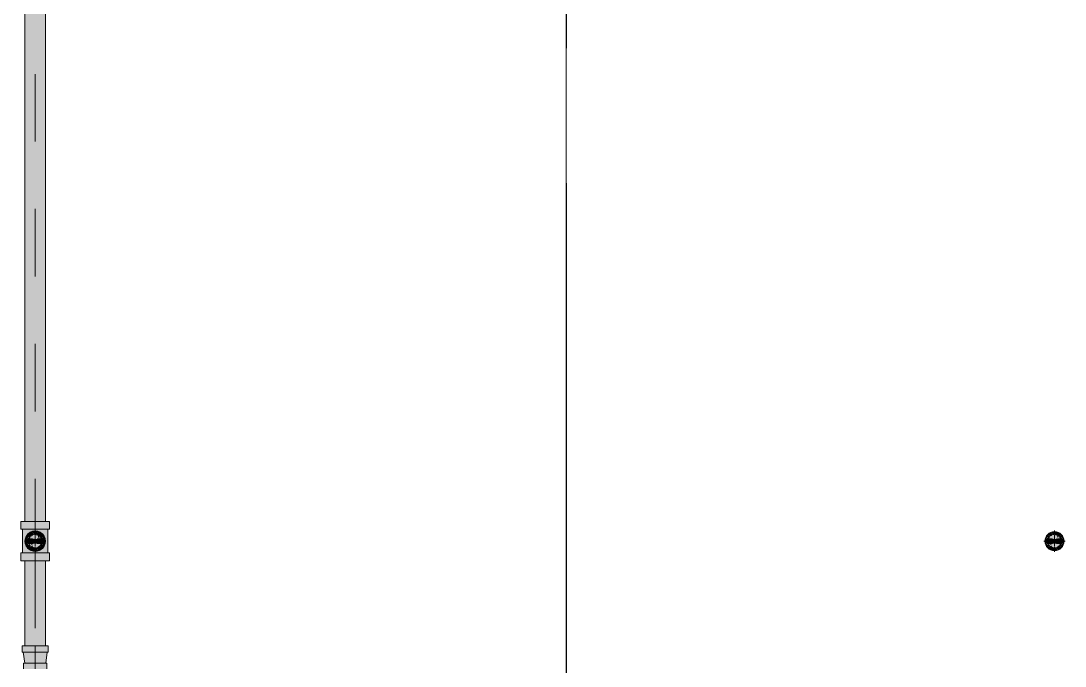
# Model space of a CAD drawing. Header units: millimetres. Extents: x -4000 to 187956, y -58990 to 162485.
# Drawn here: x 59216 to 61675, y 131156 to 132674 of the extents above; entities that cross this region are included whole.
import ezdxf

# ---------------------------------------------------------------- set-up
doc = ezdxf.new("R2010")
doc.units = ezdxf.units.MM
for name, pattern in [('Dash 1_16_', [317.5, 158.75, -158.75]), ('Grid Line', [2222.5, 1270, -317.5, 317.5, -317.5]), ('Grid Line 12_5mm', [2150, 1250, -300, 300, -300])]:
    doc.linetypes.add(name, pattern=pattern)
for name, color, linetype, lineweight in [('F-SPRN', 3, 'Continuous', 9), ('P-PIPE', 3, 'Continuous', 9), ('P-PIPE-CNTR', 3, 'Continuous', 9), ('S-GRID', 1, 'Continuous', 30)]:
    doc.layers.add(name, color=color, linetype=linetype, lineweight=lineweight)

# ---------------------------------------------------------------- blocks, each defined once
blk = doc.blocks.new('CMF2_NHAXUONG_A_rvt-1-FFS - TANG 1')
at = {"layer": 'S-GRID', "linetype": 'Grid Line 12_5mm', "lineweight": 9}
blk.add_line((60500, 161185.2), (60500, -16487.4), dxfattribs=at)
blk = doc.blocks.new('Sprinkler_Up - DN20-V676-FFS - TANG 1')
at = {"layer": 'F-SPRN', "transparency": 33554534}
for points in [[(-13.5, 0), (-3.9, 0.7), (-1.7, 2.9), (-1.2, 3.5), (-0.6, 4), (0.6, 4), (1.2, 3.5), (1.7, 2.9), (4.6, 0), (22.2, 0), (18, 13.1), (6.9, 21.2), (-6.9, 21.2), (-18, 13.1), (-22.2, 0)], [(0, -21.2), (6.9, -21.2), (18, -13.1), (22.2, 0), (3.9, -0.7), (1.7, -2.9), (1.2, -3.5), (0.6, -4), (-0.6, -4), (-1.2, -3.5), (-1.7, -2.9), (-4.6, 0), (-22.2, 0), (-18, -13.1), (-6.9, -21.2)], [(0, -16.7), (4.3, -16.1), (11.8, -11.8), (16.1, -4.3), (16.1, 4.3), (11.8, 11.8), (8.3, 14.4), (0, 16.7), (-4.3, 16.1), (-11.8, 11.8), (-16.1, 4.3), (-16.1, -4.3), (-11.8, -11.8), (-8.3, -14.4)], [(0, -15.6), (7.8, -13.5), (13.5, -7.8), (15.1, -4), (15.1, 4), (13.5, 7.8), (7.8, 13.5), (0, 15.6), (-7.8, 13.5), (-11, 11), (-15.1, 4), (-15.1, -4), (-11, -11), (-7.8, -13.5)], [(-10.9, -5.5), (-10.9, 5.4), (-14.5, 5.4), (-14.5, -5.5)], [(-7.7, -5.5), (-7.7, 5.4), (-10.9, 5.4), (-10.9, -5.5)], [(0, -5.5), (0, 5.4), (-7.7, 5.4), (-7.7, -5.5)], [(0, 0), (5.7, 0), (2.9, 4.9), (-2.9, 4.9), (-5.7, 0)], [(-2.9, -4.9), (2.9, -4.9), (5.7, 0), (-5.7, 0)], [(0, 0), (4.6, 0), (0, 4.6), (-4.6, 0)], [(0, -4.6), (4.6, 0), (-4.6, 0)], [(0, -2.6), (1.3, 0), (-1.8, 0)], [(-1.3, 0), (1.8, 0), (0, 2.6)], [(7.7, -5.5), (7.7, 5.4), (0, 5.4), (0, -5.5)], [(10.9, -5.5), (10.9, 5.4), (7.7, 5.4), (7.7, -5.5)], [(14.5, -5.5), (14.5, 5.4), (10.9, 5.4), (10.9, -5.5)]]:
    blk.add_hatch(color=1, dxfattribs=at).paths.add_polyline_path(points)
at = {"layer": 'F-SPRN', "color": 1}
for p, q in [((-11.5, 5.4), (-14.5, 5.4)), ((-14.5, 5.4), (-11.3, 5.4)), ((-14.5, 5.4), (-14.5, 3.7)), ((-14.5, 3.3), (-14.5, 0)), ((-11.5, 5.4), (-11.5, 4)), ((-10.9, 1.9), (-10.9, 3.6)), ((-10.8, 5.4), (-8, 5.4)), ((-8.1, 5.4), (-10.8, 5.4)), ((-8.1, 5.4), (-8.1, 2.8)), ((-8.1, 2.5), (-8.1, 0.7)), ((-7.7, 4.8), (-7.7, 2.7)), ((-7.7, 4.8), (-7.7, 2.7)), ((-7.7, 2.1), (-7.7, 0.5)), ((-7.7, 2.1), (-7.7, 0.5)), ((-6.7, 5.4), (-4.7, 5.4)), ((-5.8, 3.8), (-5.8, 2.2)), ((-2.1, 0), (-2.1, 0)), ((-2.1, 0), (-2.1, -0.1)), ((0, 2.1), (-0.1, 2.1)), ((2.1, 0), (2.1, 0.1)), ((2.1, 0), (2.1, 0)), ((4.7, 5.4), (6.5, 5.4)), ((7.7, 5.4), (10.8, 5.4)), ((7.7, 5.2), (7.7, 2.7)), ((7.7, 5.2), (7.7, 2.7)), ((7.7, 2.3), (7.7, 0.5)), ((7.7, 2.3), (7.7, 0.5)), ((10.8, 5.4), (8.1, 5.4)), ((8.1, 5.4), (8.1, 2.8)), ((8.1, 2.5), (8.1, 0.4)), ((10.9, 5.4), (14.5, 5.4)), ((10.9, 3.6), (10.9, 0.2)), ((14.5, 5.4), (11.5, 5.4)), ((11.5, 5.4), (11.5, 4)), ((11.5, 3), (11.5, 0.2)), ((14.5, 5.4), (14.5, -5.5)), ((-14.5, -1.3), (-14.5, -3.7)), ((-11.1, -5.5), (-14.5, -5.5)), ((-14.5, -5.5), (-11.5, -5.5)), ((-10.9, -2.6), (-10.9, -1.3)), ((-10.8, -5.5), (-8.1, -5.5)), ((-7.8, -5.5), (-10.8, -5.5)), ((-8.1, -4.2), (-8.1, -5.5)), ((-7.7, -2.7), (-7.7, -4)), ((-7.7, -2.7), (-7.7, -4)), ((-7, -5.5), (-5.8, -5.5)), ((-4.8, -5.5), (-7, -5.5)), ((-5.8, -2.3), (-5.8, -3.8)), ((-2.1, -0.3), (-2, -0.4)), ((-2, -0.4), (-2, -0.5)), ((-2, -0.5), (-2, -0.6)), ((-2, -0.6), (-2, -0.7)), ((-2, -0.7), (-1.9, -0.7)), ((-1.9, -0.7), (-1.9, -0.8)), ((-1.9, -0.8), (-1.9, -0.9)), ((-1.9, -0.9), (-1.8, -1)), ((-1.8, -1), (-1.8, -1.1)), ((-1.8, -1), (-1.8, -1)), ((-1.8, -1.1), (-1.7, -1.2)), ((-1.7, -1.2), (-1.6, -1.3)), ((-1.7, -1.2), (-1.7, -1.2)), ((-1.6, -1.3), (-1.6, -1.4)), ((-1.6, -1.4), (-1.5, -1.4)), ((-1.5, -1.4), (-1.4, -1.5)), ((-1.4, -1.5), (-1.3, -1.6)), ((-1.4, -1.5), (-1.4, -1.5)), ((-1.3, -1.6), (-1.3, -1.7)), ((-1.3, -1.7), (-1.2, -1.7)), ((-1.2, -1.7), (-1.1, -1.7)), ((-1.1, -1.7), (-1.1, -1.8)), ((-1.1, -1.8), (-1, -1.8)), ((-1, -1.8), (-0.9, -1.9)), ((-0.9, -1.9), (-0.8, -1.9)), ((-0.8, -1.9), (-0.7, -2)), ((-0.8, -1.9), (-0.8, -1.9)), ((-0.7, -2), (-0.6, -2)), ((-0.6, -2), (-0.5, -2)), ((-0.5, -2), (-0.4, -2)), ((-0.4, -2), (-0.3, -2.1)), ((-0.4, -2), (-0.4, -2)), ((-0.3, -2.1), (-0.2, -2.1)), ((-0.2, -2.1), (-0.1, -2.1)), ((-0.1, -2.1), (0, -2.1)), ((0, -2.1), (0.1, -2.1)), ((0.1, -2.1), (0.2, -2.1)), ((0.1, -2.1), (0.1, -2.1)), ((0.2, -2.1), (0.3, -2.1)), ((0.3, -2.1), (0.4, -2)), ((0.4, -2), (0.5, -2)), ((0.5, -2), (0.6, -2)), ((0.6, -2), (0.7, -2)), ((0.6, -2), (0.6, -2)), ((0.7, -2), (0.8, -1.9)), ((0.8, -1.9), (0.9, -1.9)), ((0.9, -1.9), (1, -1.8)), ((0.9, -1.9), (0.9, -1.9)), ((1, -1.8), (1.1, -1.8)), ((1.1, -1.8), (1.2, -1.7)), ((1.2, -1.7), (1.3, -1.6)), ((1.2, -1.7), (1.2, -1.7)), ((1.3, -1.6), (1.4, -1.6)), ((1.4, -1.5), (1.5, -1.5)), ((1.4, -1.6), (1.4, -1.5)), ((1.5, -1.4), (1.6, -1.3)), ((1.5, -1.5), (1.5, -1.4)), ((1.6, -1.3), (1.7, -1.2)), ((1.6, -1.3), (1.6, -1.3)), ((1.7, -1.1), (1.8, -1.1)), ((1.7, -1.2), (1.7, -1.1)), ((1.8, -1), (1.9, -0.9)), ((1.8, -1.1), (1.8, -1)), ((1.9, -0.8), (2, -0.7)), ((1.9, -0.8), (1.9, -0.8)), ((1.9, -0.9), (1.9, -0.8)), ((2, -0.4), (2.1, -0.3)), ((2, -0.5), (2, -0.4)), ((2, -0.5), (2, -0.5)), ((2, -0.6), (2, -0.5)), ((2, -0.7), (2, -0.6)), ((2.1, -0.1), (2.1, 0)), ((2.1, -0.2), (2.1, -0.1)), ((2.1, -0.3), (2.1, -0.2)), ((7, -5.5), (4.8, -5.5)), ((5.8, -2.2), (5.8, -3.8)), ((5.8, -5.5), (7, -5.5)), ((7.7, -0.5), (7.7, -2.3)), ((7.7, -0.5), (7.7, -2.3)), ((7.7, -2.7), (7.7, -5.4)), ((7.7, -2.7), (7.7, -5.4)), ((10.8, -5.5), (7.7, -5.5)), ((8.1, -0.4), (8.1, -2.5)), ((8.1, -2.8), (8.1, -5.5)), ((8.1, -5.5), (10.8, -5.5)), ((10.9, -0.2), (10.9, -3.6)), ((14.5, -5.5), (10.9, -5.5)), ((11.5, -0.2), (11.5, -3)), ((11.5, -4), (11.5, -5.5)), ((11.5, -5.5), (14.5, -5.5))]:
    blk.add_line(p, q, dxfattribs=at)
at = {"layer": 'F-SPRN', "color": 1, "flags": 128}
for points in [[(-1.9, 0.8), (-1.9, 0.8), (-2, 0.7), (-2, 0.6), (-2, 0.5), (-2, 0.5), (-2, 0.4), (-2.1, 0.3), (-2.1, 0.2)], [(-2.1, 0.2), (-2.1, 0.1), (-2.1, 0)], [(-1, 1.8), (-1.1, 1.8), (-1.2, 1.7), (-1.2, 1.7), (-1.3, 1.6), (-1.4, 1.6), (-1.4, 1.5), (-1.5, 1.5), (-1.5, 1.4), (-1.6, 1.3), (-1.6, 1.3), (-1.7, 1.2), (-1.7, 1.1), (-1.8, 1.1), (-1.8, 1), (-1.9, 0.9), (-1.9, 0.8)], [(-0.6, 2), (-0.7, 2), (-0.8, 1.9), (-0.9, 1.9), (-0.9, 1.9), (-1, 1.8)], [(-0.5, 2), (-0.6, 2), (-0.6, 2)], [(-0.1, 2.1), (-0.1, 2.1), (-0.2, 2.1), (-0.3, 2.1), (-0.4, 2), (-0.5, 2)], [(2, 0.4), (2, 0.5), (2, 0.6), (2, 0.7), (1.9, 0.7), (1.9, 0.8), (1.9, 0.9), (1.8, 1), (1.8, 1), (1.8, 1.1), (1.7, 1.2), (1.7, 1.2), (1.6, 1.3), (1.6, 1.4), (1.5, 1.4), (1.4, 1.5), (1.4, 1.5), (1.3, 1.6), (1.3, 1.7), (1.2, 1.7), (1.1, 1.7), (1.1, 1.8), (1, 1.8), (0.9, 1.9), (0.8, 1.9), (0.8, 1.9), (0.7, 2), (0.6, 2), (0.5, 2), (0.4, 2), (0.4, 2), (0.3, 2.1), (0.2, 2.1), (0.1, 2.1), (0, 2.1)], [(2.1, 0.1), (2.1, 0.2), (2.1, 0.2), (2.1, 0.3), (2, 0.4)], [(-2.1, -0.1), (-2.1, -0.2), (-2.1, -0.2), (-2.1, -0.3)]]:
    blk.add_lwpolyline(points, dxfattribs=at)
at = {"layer": 'F-SPRN', "color": 1}
for radius, start, end in [(22.2, 360, 180), (21.9, 165.6773, 179.2615), (21.9, 144.7698, 164.8151), (21.9, 126.6942, 143.2701), (16.7, 167.6802, 180), (16.7, 167.6802, 180), (16.7, 155.3879, 164.9693), (16.7, 155.3879, 164.9693), (15.6, 166.4265, 180), (15.6, 166.4265, 180), (15.6, 150.9409, 165), (15.6, 159.6139, 165), (16.7, 136.7213, 149.931), (16.7, 136.7213, 149.931), (15.6, 150.9409, 156.3845), (15.6, 138.4214, 150), (15.6, 138.4214, 150), (21.9, 108.2621, 125.7507), (16.7, 121.4181, 130.5751), (16.7, 121.4181, 130.5751), (15.6, 120.5262, 133.2078), (15.6, 120.5262, 133.2078), (16.7, 106.5995, 120), (16.7, 106.5995, 120), (15.6, 114.4363, 119.9813), (15.6, 114.4363, 119.9813), (21.9, 99.348, 107.901), (4.63, 155.7832, 180), (4.63, 155.7832, 180), (16.7, 96.4143, 105), (16.7, 96.4143, 105), (4.63, 109.0192, 138.2703), (4.63, 109.0192, 138.2703), (21.9, 90.145, 98.8503), (15.6, 95.5762, 100.6843), (15.6, 95.5762, 100.6843), (2.56, 109.0192, 168.8278), (2.56, 109.0192, 168.8278), (2.04, 109.0192, 180), (16.7, 83.0684, 90), (16.7, 83.0684, 90), (4.63, 17.9592, 90), (4.63, 17.9592, 90), (3.81, 57.0577, 90), (2.56, 14.5599, 90), (2.56, 14.5599, 90), (2.04, 10.4703, 90), (21.9, 72.5583, 89.4624), (15.6, 75.573, 80.5892), (15.6, 75.573, 80.5892), (3.81, 16.1605, 43.8358), (15.6, 67.5614, 74.5481), (15.6, 67.5614, 74.5481), (16.7, 60, 75), (16.7, 60, 75), (15.6, 60.0187, 65.5637), (15.6, 60.0187, 65.5637), (21.9, 54.2493, 71.7379), (15.6, 46.7922, 60), (15.6, 46.7922, 60), (16.7, 49.4249, 58.5819), (16.7, 49.4249, 58.5819), (15.6, 30, 41.5786), (15.6, 30, 41.5786), (16.7, 30, 43.2787), (16.7, 30, 43.2787), (21.9, 36.7299, 53.3058), (15.6, 23.6155, 29.5646), (15.6, 15, 29.5646), (15.6, 15, 20.3861), (16.7, 15, 24.6121), (16.7, 15, 24.6121), (15.6, 360, 13.6618), (15.6, 0, 13.6618), (16.7, 360, 12.3198), (16.7, 0, 12.3198), (21.9, 15.1849, 35.2302), (21.9, 0.7385, 14.3227), (22.2, 180, 360), (21.9, 180.7385, 194.3227), (21.9, 195.1849, 215.2302), (21.9, 216.7299, 233.3058), (16.7, 180, 192.3198), (16.7, 180, 192.3198), (16.7, 195.0307, 204.6121), (16.7, 195.0307, 204.6121), (15.6, 181.9082, 193.6618), (15.6, 181.9082, 193.6618), (15.6, 197.3339, 209.5646), (15.6, 197.3339, 209.5646), (16.7, 210.069, 223.2787), (16.7, 210.069, 223.2787), (15.6, 212.5472, 221.5786), (15.6, 212.5472, 221.5786), (21.9, 234.2493, 251.7379), (16.7, 229.4249, 238.5819), (16.7, 229.4249, 238.5819), (15.6, 233.795, 240), (15.6, 233.795, 240), (16.7, 240, 255), (16.7, 240, 255), (15.6, 240.0187, 254.5481), (15.6, 240.0187, 254.5481), (21.9, 252.5583, 269.4624), (4.63, 197.9592, 0), (4.63, 197.9592, 360), (15.6, 255, 267.64), (15.6, 255, 267.64), (3.81, 196.1605, 360), (2.56, 191.1677, 270), (2.56, 191.1677, 270), (2.04, 190.4703, 270), (16.7, 263.0684, 270), (16.7, 263.0684, 270), (2.04, 270, 0), (2.56, 270, 0), (2.56, 270, 360), (21.9, 270.145, 278.8503), (15.6, 275.5762, 280.6843), (15.6, 275.5762, 280.6843), (16.7, 276.4143, 285), (16.7, 276.4143, 285), (21.9, 279.348, 287.901), (16.7, 286.5995, 300), (16.7, 286.5995, 300), (15.6, 294.4363, 299.9813), (15.6, 294.4363, 299.9813), (21.9, 288.2621, 305.7507), (15.6, 300, 313.2078), (15.6, 300, 313.2078), (16.7, 301.4181, 310.5751), (16.7, 301.4181, 310.5751), (15.6, 318.4214, 330), (15.6, 318.4214, 330), (16.7, 316.7213, 330), (16.7, 316.7213, 330), (21.9, 306.6942, 323.2701), (15.6, 330.4354, 345), (15.6, 330.4354, 336.3845), (15.6, 339.6139, 345), (15.6, 346.3382, 360), (15.6, 346.3382, 360), (16.7, 335.3879, 345), (16.7, 335.3879, 345), (16.7, 347.6802, 360), (16.7, 347.6802, 360), (21.9, 324.7698, 344.8151), (21.9, 345.6773, 359.2615)]:
    blk.add_arc((0, 0), radius, start, end, dxfattribs=at)
blk = doc.blocks.new('Steel_Transition_Threaded_HoaPhat - Standard-V953-FFS - TANG 1')
at = {"layer": 'P-PIPE', "lineweight": 13, "transparency": 33554534}
h = blk.add_hatch(color=1, dxfattribs=at)
h.paths.add_polyline_path([(49550, 126427.6), (49555.8, 126428.4), (49561.3, 126430.6), (49565.9, 126434.2), (49569.5, 126438.8), (49571.7, 126444.3), (49572.5, 126450.1), (49571.7, 126455.9), (49569.5, 126461.3), (49565.9, 126466), (49561.3, 126469.6), (49555.8, 126471.8), (49550, 126472.6), (49544.2, 126471.8), (49538.8, 126469.6), (49534.1, 126466), (49530.5, 126461.3), (49528.3, 126455.9), (49527.5, 126450.1), (49528.3, 126444.3), (49530.5, 126438.8), (49534.1, 126434.2), (49538.8, 126430.6), (49544.2, 126428.4)])
h.paths.add_polyline_path([(49550, 126430), (49544.8, 126430.7), (49540, 126432.7), (49535.8, 126435.9), (49532.6, 126440), (49530.6, 126444.9), (49529.9, 126450.1), (49530.6, 126455.3), (49532.6, 126460.1), (49535.8, 126464.3), (49540, 126467.5), (49544.8, 126469.5), (49550, 126470.2), (49555.2, 126469.5), (49560.1, 126467.5), (49564.2, 126464.3), (49567.4, 126460.1), (49569.4, 126455.3), (49570.1, 126450.1), (49569.4, 126444.9), (49567.4, 126440), (49564.2, 126435.9), (49560.1, 126432.7), (49555.2, 126430.7)])
for points in [[(49529.9, 126450.1), (49533.6, 126450.1), (49535.8, 126458.3), (49541.8, 126464.3), (49550, 126466.5), (49558.2, 126464.3), (49564.2, 126458.3), (49566.4, 126450.1), (49570.1, 126450.1), (49569.4, 126455.3), (49567.4, 126460.1), (49564.2, 126464.3), (49560.1, 126467.5), (49555.2, 126469.5), (49550, 126470.2), (49544.8, 126469.5), (49540, 126467.5), (49535.8, 126464.3), (49532.6, 126460.1), (49530.6, 126455.3)], [(49550, 126431.6), (49554.8, 126432.2), (49559.3, 126434.1), (49563.1, 126437), (49566, 126440.8), (49567.9, 126445.3), (49568.5, 126450.1), (49567.9, 126454.9), (49566, 126459.3), (49563.1, 126463.2), (49559.3, 126466.1), (49554.8, 126468), (49550, 126468.6), (49545.2, 126468), (49540.8, 126466.1), (49536.9, 126463.2), (49534, 126459.3), (49532.1, 126454.9), (49531.5, 126450.1), (49532.1, 126445.3), (49534, 126440.8), (49536.9, 126437), (49540.8, 126434.1), (49545.2, 126432.2)], [(49550, 126430), (49555.2, 126430.7), (49560.1, 126432.7), (49564.2, 126435.9), (49567.4, 126440), (49569.4, 126444.9), (49570.1, 126450.1), (49566.4, 126450.1), (49564.2, 126441.9), (49558.2, 126435.9), (49550, 126433.7), (49541.8, 126435.9), (49535.8, 126441.9), (49533.6, 126450.1), (49529.9, 126450.1), (49530.6, 126444.9), (49532.6, 126440), (49535.8, 126435.9), (49540, 126432.7), (49544.8, 126430.7)]]:
    blk.add_hatch(color=1, dxfattribs=at).paths.add_polyline_path(points)
at = {"layer": 'P-PIPE', "color": 20, "lineweight": 13}
for radius, start, end in [(22.5, 0, 180), (22.5, 0, 180), (20.1, 150, 162.7449), (18.5, 157.6232, 165), (18.5, 157.6232, 165), (20.1, 128.8856, 148.1553), (18.5, 136.4297, 150), (18.5, 136.4297, 150), (16.4, 158.0319, 163.506), (16.4, 141.9681, 150), (18.5, 123.4976, 133.2041), (18.5, 123.4976, 133.2041), (20.1, 109.6859, 125.0043), (16.4, 121.0738, 126.4537), (18.5, 106.819, 120), (18.5, 106.819, 120), (16.4, 113.4045, 120), (16.4, 107.4657, 111.9681), (20.1, 100.9975, 105), (18.5, 91.4353, 103.2046), (18.5, 91.4353, 103.2046), (16.4, 96.2132, 104.6042), (20.1, 90.5246, 98.5089), (18.5, 78.0986, 90), (18.5, 78.0986, 90), (20.1, 75.0607, 87.9279), (16.4, 66.9681, 75), (18.5, 60, 75), (18.5, 60, 75), (20.1, 54.9957, 75), (18.5, 46.7959, 56.5024), (18.5, 46.7959, 56.5024), (20.1, 31.8447, 51.1144), (16.4, 30, 38.0319), (18.5, 30, 43.5703), (18.5, 30, 43.5703), (18.5, 15, 22.3768), (18.5, 15, 22.3768), (20.1, 17.2551, 30), (22.5, 180, 0), (22.5, 180, 0), (20.1, 166.0499, 180), (20.1, 180, 193.9501), (20.1, 197.2551, 210), (18.5, 166.5939, 180), (18.5, 166.5939, 180), (18.5, 180, 193.4061), (18.5, 180, 193.4061), (18.5, 195, 202.3768), (18.5, 195, 202.3768), (20.1, 211.8447, 231.1144), (16.4, 180.8106, 191.4533), (16.4, 168.5467, 175.1607), (18.5, 210, 223.5703), (18.5, 210, 223.5703), (16.4, 210.6635, 218.0319), (18.5, 226.7959, 236.5024), (18.5, 226.7959, 236.5024), (20.1, 234.9957, 255), (16.4, 230.4733, 236.6389), (18.5, 240, 255), (18.5, 240, 255), (16.4, 240, 246.5955), (16.4, 246.9681, 255), (18.5, 258.0986, 270), (18.5, 258.0986, 270), (16.4, 264.1652, 268.506), (18.5, 271.4353, 283.2046), (18.5, 271.4353, 283.2046), (16.4, 276.4537, 283.9063), (16.4, 287.4657, 291.9681), (18.5, 286.819, 300), (18.5, 286.819, 300), (16.4, 293.4045, 300), (20.1, 289.6859, 305.0043), (18.5, 303.4976, 313.2041), (18.5, 303.4976, 313.2041), (20.1, 308.8856, 328.1553), (18.5, 316.4297, 330), (18.5, 316.4297, 330), (16.4, 338.0319, 342.8691), (16.4, 0, 8.0319), (16.4, 351.9681, 0), (18.5, 337.6232, 345), (18.5, 337.6232, 345), (20.1, 330, 342.7449), (18.5, 0, 13.4061), (18.5, 0, 13.4061), (18.5, 346.5939, 0), (18.5, 346.5939, 0), (20.1, 0, 13.9501), (20.1, 346.0499, 0), (20.1, 255.0607, 267.9279), (20.1, 270.5246, 278.5089), (20.1, 280.9975, 285)]:
    blk.add_arc((49550, 126450.1), radius, start, end, dxfattribs=at)
blk = doc.blocks.new('Sprinkler_Up - DN20-V1060-FFS - TANG 1')
at = {"layer": 'F-SPRN', "transparency": 33554534}
for points in [[(-13.5, 0), (-3.9, 0.7), (-1.7, 2.9), (-1.2, 3.5), (-0.6, 4), (0.6, 4), (1.2, 3.5), (1.7, 2.9), (4.6, 0), (22.2, 0), (18, 13.1), (6.9, 21.2), (-6.9, 21.2), (-18.2, 12.5), (-22.2, 0)], [(0, -21.2), (6.9, -21.2), (18, -13.1), (22.2, 0), (3.9, -0.7), (1.7, -2.9), (1.2, -3.5), (0.6, -4), (-0.6, -4), (-1.2, -3.5), (-1.7, -2.9), (-4.6, 0), (-22.2, 0), (-18, -13.1), (-6.9, -21.2)], [(0, -16.7), (4.3, -16.1), (11.8, -11.8), (16.1, -4.3), (16.1, 4.3), (10.8, 12.5), (8.3, 14.4), (0, 16.7), (-4.3, 16.1), (-11.8, 11.8), (-16.1, 4.3), (-16.1, -4.3), (-11.8, -11.8), (-8.3, -14.4)], [(0, -15.6), (7.8, -13.5), (13.5, -7.8), (15.1, -4), (15.1, 4), (13.5, 7.8), (7.8, 13.5), (0, 15.6), (-9.1, 12.5), (-11, 11), (-15.1, 4), (-15.1, -4), (-11, -11), (-7.8, -13.5)], [(-10.9, -5.5), (-10.9, 5.4), (-14.5, 5.4), (-14.5, -5.5)], [(-7.7, -5.5), (-7.7, 5.4), (-10.9, 5.4), (-10.9, -5.5)], [(0, -5.5), (0, 5.4), (-7.7, 5.4), (-7.7, -5.5)], [(0, 0), (5.7, 0), (2.9, 4.9), (-2.9, 4.9), (-5.7, 0)], [(2.9, -4.9), (5.7, 0), (-5.7, 0), (-2.9, -4.9)], [(-4.6, 0), (4.6, 0), (0, 4.6)], [(0, -4.6), (4.6, 0), (-4.6, 0)], [(0, -2.6), (1.3, 0), (-1.8, 0)], [(-1.3, 0), (1.8, 0), (0, 2.6)], [(7.7, -5.5), (7.7, 5.4), (0, 5.4), (0, -5.5)], [(10.9, -5.5), (10.9, 5.4), (7.7, 5.4), (7.7, -5.5)], [(14.5, -5.5), (14.5, 5.4), (10.9, 5.4), (10.9, -5.5)]]:
    blk.add_hatch(color=1, dxfattribs=at).paths.add_polyline_path(points)
at = {"layer": 'F-SPRN', "color": 1}
for p, q in [((-11.5, 5.4), (-14.5, 5.4)), ((-14.5, 5.4), (-11.3, 5.4)), ((-14.5, 5.4), (-14.5, 3.7)), ((-14.5, 3.3), (-14.5, 0)), ((-11.5, 5.4), (-11.5, 4)), ((-10.9, 1.9), (-10.9, 3.6)), ((-10.8, 5.4), (-8, 5.4)), ((-8.1, 5.4), (-10.8, 5.4)), ((-8.1, 5.4), (-8.1, 2.8)), ((-8.1, 2.5), (-8.1, 0.7)), ((-7.7, 4.8), (-7.7, 2.7)), ((-7.7, 4.8), (-7.7, 2.7)), ((-7.7, 2.1), (-7.7, 0.5)), ((-7.7, 2.1), (-7.7, 0.5)), ((-6.7, 5.4), (-4.7, 5.4)), ((-5.8, 3.8), (-5.8, 2.2)), ((-2.1, 0), (-2.1, 0)), ((-2.1, 0), (-2.1, -0.1)), ((-1.8, 1.1), (-1.8, 1)), ((-0.6, 2), (-0.6, 2)), ((-0.5, 2), (-0.6, 2)), ((0, 2.1), (-0.1, 2.1)), ((2.1, 0), (2.1, 0.1)), ((2.1, 0), (2.1, 0)), ((4.7, 5.4), (6.5, 5.4)), ((7.7, 5.4), (10.8, 5.4)), ((7.7, 5.2), (7.7, 2.7)), ((7.7, 5.2), (7.7, 2.7)), ((7.7, 2.3), (7.7, 0.5)), ((7.7, 2.3), (7.7, 0.5)), ((10.8, 5.4), (8.1, 5.4)), ((8.1, 5.4), (8.1, 2.8)), ((8.1, 2.5), (8.1, 0.4)), ((10.9, 5.4), (14.5, 5.4)), ((10.9, 3.6), (10.9, 0.2)), ((14.5, 5.4), (11.5, 5.4)), ((11.5, 5.4), (11.5, 4)), ((11.5, 3), (11.5, 0.2)), ((14.5, 5.4), (14.5, -5.5)), ((-14.5, -1.3), (-14.5, -3.7)), ((-11.1, -5.5), (-14.5, -5.5)), ((-14.5, -5.5), (-11.5, -5.5)), ((-10.9, -2.6), (-10.9, -1.3)), ((-10.8, -5.5), (-8.1, -5.5)), ((-7.8, -5.5), (-10.8, -5.5)), ((-8.1, -4.2), (-8.1, -5.5)), ((-7.7, -2.7), (-7.7, -4)), ((-7.7, -2.7), (-7.7, -4)), ((-7, -5.5), (-5.8, -5.5)), ((-4.8, -5.5), (-7, -5.5)), ((-5.8, -2.3), (-5.8, -3.8)), ((0, -2.1), (0.1, -2.1)), ((7, -5.5), (4.8, -5.5)), ((5.8, -2.2), (5.8, -3.8)), ((5.8, -5.5), (7, -5.5)), ((7.7, -0.5), (7.7, -2.3)), ((7.7, -0.5), (7.7, -2.3)), ((7.7, -2.7), (7.7, -5.4)), ((7.7, -2.7), (7.7, -5.4)), ((10.8, -5.5), (7.7, -5.5)), ((8.1, -0.4), (8.1, -2.5)), ((8.1, -2.8), (8.1, -5.5)), ((8.1, -5.5), (10.8, -5.5)), ((10.9, -0.2), (10.9, -3.6)), ((14.5, -5.5), (10.9, -5.5)), ((11.5, -0.2), (11.5, -3)), ((11.5, -4), (11.5, -5.5)), ((11.5, -5.5), (14.5, -5.5))]:
    blk.add_line(p, q, dxfattribs=at)
at = {"layer": 'F-SPRN', "color": 1, "flags": 128}
for points in [[(-1.9, 0.8), (-1.9, 0.8), (-2, 0.7), (-2, 0.6), (-2, 0.5), (-2, 0.5), (-2, 0.4), (-2.1, 0.3), (-2.1, 0.2), (-2.1, 0.1), (-2.1, 0)], [(-1.8, 1), (-1.9, 0.9), (-1.9, 0.8)], [(-1.7, 1.2), (-1.7, 1.1), (-1.8, 1.1)], [(-1.6, 1.3), (-1.6, 1.3), (-1.7, 1.2)], [(-1.5, 1.5), (-1.5, 1.4), (-1.6, 1.3)], [(-0.6, 2), (-0.7, 2), (-0.8, 1.9), (-0.9, 1.9), (-0.9, 1.9), (-1, 1.8), (-1.1, 1.8), (-1.2, 1.7), (-1.2, 1.7), (-1.3, 1.6), (-1.4, 1.6), (-1.4, 1.5), (-1.5, 1.5)], [(-0.1, 2.1), (-0.1, 2.1), (-0.2, 2.1), (-0.3, 2.1), (-0.4, 2), (-0.5, 2)], [(2.1, 0.1), (2.1, 0.2), (2.1, 0.2), (2.1, 0.3), (2, 0.4), (2, 0.5), (2, 0.6), (2, 0.7), (1.9, 0.7), (1.9, 0.8), (1.9, 0.9), (1.8, 1), (1.8, 1), (1.8, 1.1), (1.7, 1.2), (1.7, 1.2), (1.6, 1.3), (1.6, 1.4), (1.5, 1.4), (1.4, 1.5), (1.4, 1.5), (1.3, 1.6), (1.3, 1.7), (1.2, 1.7), (1.1, 1.7), (1.1, 1.8), (1, 1.8), (0.9, 1.9), (0.8, 1.9), (0.8, 1.9), (0.7, 2), (0.6, 2), (0.5, 2), (0.4, 2), (0.4, 2), (0.3, 2.1), (0.2, 2.1), (0.1, 2.1), (0, 2.1)], [(-2.1, -0.1), (-2.1, -0.2), (-2.1, -0.2), (-2.1, -0.3)], [(-2.1, -0.3), (-2, -0.4), (-2, -0.5), (-2, -0.6), (-2, -0.7), (-1.9, -0.7), (-1.9, -0.8), (-1.9, -0.9), (-1.8, -1), (-1.8, -1), (-1.8, -1.1), (-1.7, -1.2), (-1.7, -1.2), (-1.6, -1.3), (-1.6, -1.4), (-1.5, -1.4), (-1.4, -1.5), (-1.4, -1.5), (-1.3, -1.6), (-1.3, -1.7), (-1.2, -1.7), (-1.1, -1.7), (-1.1, -1.8), (-1, -1.8), (-0.9, -1.9), (-0.8, -1.9), (-0.8, -1.9), (-0.7, -2), (-0.6, -2), (-0.5, -2), (-0.4, -2), (-0.4, -2), (-0.3, -2.1), (-0.2, -2.1), (-0.1, -2.1), (0, -2.1)], [(0.1, -2.1), (0.1, -2.1), (0.2, -2.1), (0.3, -2.1), (0.4, -2), (0.5, -2), (0.6, -2), (0.6, -2), (0.7, -2), (0.8, -1.9), (0.9, -1.9), (0.9, -1.9), (1, -1.8), (1.1, -1.8), (1.2, -1.7), (1.2, -1.7), (1.3, -1.6), (1.4, -1.6), (1.4, -1.5), (1.5, -1.5), (1.5, -1.4), (1.6, -1.3), (1.6, -1.3), (1.7, -1.2), (1.7, -1.1), (1.8, -1.1), (1.8, -1), (1.9, -0.9), (1.9, -0.8), (1.9, -0.8), (2, -0.7), (2, -0.6), (2, -0.5), (2, -0.5), (2, -0.4), (2.1, -0.3), (2.1, -0.2), (2.1, -0.1), (2.1, 0)]]:
    blk.add_lwpolyline(points, dxfattribs=at)
at = {"layer": 'F-SPRN', "color": 1}
for radius, start, end in [(22.2, 360, 180), (21.9, 165.6773, 179.2615), (21.9, 144.9438, 164.8151), (21.9, 144, 144.9438), (21.9, 126.6942, 143.2701), (16.7, 167.6802, 180), (16.7, 167.6802, 180), (16.7, 155.3879, 164.9693), (16.7, 155.3879, 164.9693), (15.6, 166.4265, 180), (15.6, 166.4265, 180), (15.6, 150.9409, 165), (15.6, 159.6139, 165), (16.7, 136.7213, 149.931), (16.7, 136.7213, 149.931), (15.6, 150.9409, 156.3845), (15.6, 138.4214, 150), (15.6, 138.4214, 150), (21.9, 108.2621, 125.7507), (16.7, 130.7528, 135), (16.7, 130.7528, 135), (16.7, 121.4181, 130.5751), (16.7, 121.4181, 130.5751), (15.6, 126.205, 133.2078), (15.6, 126.205, 133.2078), (16.7, 106.5995, 120), (16.7, 106.5995, 120), (15.6, 114.4363, 119.9813), (15.6, 114.4363, 119.9813), (21.9, 99.348, 107.901), (4.63, 155.7832, 180), (4.63, 155.7832, 180), (16.7, 96.4143, 105), (16.7, 96.4143, 105), (4.63, 109.0192, 138.2703), (4.63, 109.0192, 138.2703), (21.9, 90.145, 98.8503), (15.6, 95.5762, 100.6843), (15.6, 95.5762, 100.6843), (2.56, 109.0192, 168.8278), (2.56, 109.0192, 168.8278), (2.04, 109.0192, 180), (16.7, 83.0684, 90), (16.7, 83.0684, 90), (4.63, 17.9592, 90), (4.63, 17.9592, 90), (3.81, 57.0577, 90), (2.56, 14.5599, 90), (2.56, 14.5599, 90), (2.04, 10.4703, 90), (21.9, 72.5583, 89.4624), (15.6, 75.573, 80.5892), (15.6, 75.573, 80.5892), (3.81, 16.1605, 43.8358), (15.6, 67.5614, 74.5481), (15.6, 67.5614, 74.5481), (16.7, 60, 75), (16.7, 60, 75), (15.6, 60.0187, 65.5637), (15.6, 60.0187, 65.5637), (21.9, 54.2493, 71.7379), (15.6, 54.096, 60), (15.6, 54.096, 60), (16.7, 49.4249, 58.5819), (16.7, 49.4249, 58.5819), (15.6, 46.7922, 53.795), (15.6, 46.7922, 53.795), (16.7, 45, 49.2472), (16.7, 45, 49.2472), (15.6, 30, 41.5786), (15.6, 30, 41.5786), (16.7, 30, 43.2787), (16.7, 30, 43.2787), (21.9, 36.7299, 53.3058), (15.6, 23.6155, 29.5646), (15.6, 15, 29.5646), (15.6, 15, 20.3861), (16.7, 15, 24.6121), (16.7, 15, 24.6121), (15.6, 360, 13.6618), (15.6, 0, 13.6618), (16.7, 360, 12.3198), (16.7, 0, 12.3198), (21.9, 35.0562, 36), (21.9, 15.1849, 35.0562), (21.9, 0.7385, 14.3227), (22.2, 180, 360), (21.9, 180.7385, 194.3227), (21.9, 195.1849, 215.2302), (21.9, 216.7299, 233.3058), (16.7, 180, 192.3198), (16.7, 180, 192.3198), (16.7, 195.0307, 204.6121), (16.7, 195.0307, 204.6121), (15.6, 181.9082, 193.6618), (15.6, 181.9082, 193.6618), (15.6, 197.3339, 209.5646), (15.6, 197.3339, 209.5646), (16.7, 210.069, 223.2787), (16.7, 210.069, 223.2787), (15.6, 212.5472, 221.5786), (15.6, 212.5472, 221.5786), (21.9, 234.2493, 251.7379), (16.7, 229.4249, 238.5819), (16.7, 229.4249, 238.5819), (15.6, 233.795, 240), (15.6, 233.795, 240), (16.7, 240, 255), (16.7, 240, 255), (15.6, 240.0187, 254.5481), (15.6, 240.0187, 254.5481), (21.9, 252.5583, 269.4624), (4.63, 197.9592, 0), (4.63, 197.9592, 360), (15.6, 255, 267.64), (15.6, 255, 267.64), (3.81, 196.1605, 360), (2.56, 191.1677, 0), (2.56, 191.1677, 360), (2.04, 190.4703, 0), (16.7, 263.0684, 270), (16.7, 263.0684, 270), (21.9, 270.145, 278.8503), (15.6, 275.5762, 280.6843), (15.6, 275.5762, 280.6843), (16.7, 276.4143, 285), (16.7, 276.4143, 285), (21.9, 279.348, 287.901), (16.7, 286.5995, 300), (16.7, 286.5995, 300), (15.6, 294.4363, 299.9813), (15.6, 294.4363, 299.9813), (21.9, 288.2621, 305.7507), (15.6, 300, 313.2078), (15.6, 300, 313.2078), (16.7, 301.4181, 310.5751), (16.7, 301.4181, 310.5751), (15.6, 318.4214, 330), (15.6, 318.4214, 330), (16.7, 316.7213, 330), (16.7, 316.7213, 330), (21.9, 306.6942, 323.2701), (15.6, 330.4354, 345), (15.6, 330.4354, 336.3845), (15.6, 339.6139, 345), (15.6, 346.3382, 360), (15.6, 346.3382, 360), (16.7, 335.3879, 345), (16.7, 335.3879, 345), (16.7, 347.6802, 360), (16.7, 347.6802, 360), (21.9, 324.7698, 344.8151), (21.9, 345.6773, 359.2615)]:
    blk.add_arc((0, 0), radius, start, end, dxfattribs=at)
blk = doc.blocks.new('Steel_Transition_Threaded_HoaPhat - Standard-V1066-FFS - TANG 1')
at = {"layer": 'P-PIPE', "lineweight": 13, "transparency": 33554534}
h = blk.add_hatch(color=1, dxfattribs=at)
h.paths.add_polyline_path([(59250, 131427.6), (59255.8, 131428.4), (59261.3, 131430.6), (59265.9, 131434.2), (59269.5, 131438.8), (59271.7, 131444.3), (59272.5, 131450.1), (59271.7, 131455.9), (59268.5, 131462.6), (59265.9, 131466), (59261.3, 131469.6), (59255.8, 131471.8), (59250, 131472.6), (59244.2, 131471.8), (59238.8, 131469.6), (59231.5, 131462.6), (59230.5, 131461.3), (59228.3, 131455.9), (59227.6, 131449.2), (59228.3, 131444.3), (59230.5, 131438.8), (59234.1, 131434.2), (59238.8, 131430.6), (59244.2, 131428.4)])
h.paths.add_polyline_path([(59250, 131430), (59244.8, 131430.7), (59240, 131432.7), (59235.8, 131435.9), (59232.6, 131440), (59230.6, 131444.9), (59229.9, 131450.1), (59230.6, 131455.3), (59234.5, 131462.6), (59235.8, 131464.3), (59240, 131467.5), (59244.8, 131469.5), (59250, 131470.2), (59255.2, 131469.5), (59260.1, 131467.5), (59265.5, 131462.6), (59267.4, 131460.1), (59269.4, 131455.3), (59270.1, 131450.1), (59269.4, 131444.9), (59267.4, 131440), (59264.2, 131435.9), (59260.1, 131432.7), (59255.2, 131430.7)])
for points in [[(59250, 131430), (59250, 131433.7), (59241.8, 131435.9), (59235.8, 131441.9), (59233.6, 131450.1), (59235.8, 131458.3), (59241.8, 131464.3), (59250, 131466.5), (59250, 131470.2), (59244.8, 131469.5), (59240, 131467.5), (59234.5, 131462.6), (59232.6, 131460.1), (59230.6, 131455.3), (59229.9, 131450.1), (59230.6, 131444.9), (59232.6, 131440), (59235.8, 131435.9), (59240, 131432.7), (59244.8, 131430.7)], [(59250, 131431.6), (59254.8, 131432.2), (59259.3, 131434.1), (59263.1, 131437), (59266, 131440.8), (59267.9, 131445.3), (59268.5, 131450.1), (59267.9, 131454.9), (59263.5, 131462.6), (59263.1, 131463.2), (59259.3, 131466.1), (59254.8, 131468), (59250, 131468.6), (59245.2, 131468), (59240.8, 131466.1), (59236.5, 131462.6), (59234, 131459.3), (59232.1, 131454.9), (59231.5, 131450.1), (59232.1, 131445.3), (59234, 131440.8), (59236.9, 131437), (59240.8, 131434.1), (59245.2, 131432.2)], [(59250, 131430), (59255.2, 131430.7), (59260.1, 131432.7), (59264.2, 131435.9), (59267.4, 131440), (59269.4, 131444.9), (59270.1, 131450.1), (59269.4, 131455.3), (59265.5, 131462.6), (59264.2, 131464.3), (59260.1, 131467.5), (59255.2, 131469.5), (59250, 131470.2), (59250, 131466.5), (59258.2, 131464.3), (59264.2, 131458.3), (59266.4, 131450.1), (59264.2, 131441.9), (59258.2, 131435.9), (59250, 131433.7)]]:
    blk.add_hatch(color=1, dxfattribs=at).paths.add_polyline_path(points)
at = {"layer": 'P-PIPE', "color": 20, "lineweight": 13}
for radius, start, end in [(22.5, 90, 270), (22.5, 90, 177.7326), (22.5, 270, 90), (22.5, 270, 90), (22.5, 177.7326, 180), (22.5, 180, 270), (20.1, 166.0499, 193.9501), (20.1, 150, 162.7449), (18.5, 166.5939, 193.4061), (18.5, 166.5939, 193.4061), (18.5, 157.6232, 165), (18.5, 157.6232, 165), (20.1, 141.0399, 148.1553), (16.4, 180.8106, 191.4533), (16.4, 168.5467, 175.1607), (18.5, 137.133, 150), (18.5, 137.133, 150), (16.4, 158.0319, 163.506), (20.1, 128.8856, 139.8677), (16.4, 143.5463, 150), (18.5, 135, 137.133), (18.5, 135, 137.133), (18.5, 123.4976, 133.2041), (18.5, 123.4976, 133.2041), (20.1, 109.6859, 125.0043), (16.4, 121.0738, 128.0319), (18.5, 106.819, 120), (18.5, 106.819, 120), (16.4, 113.4045, 120), (16.4, 107.4657, 111.9681), (20.1, 100.9975, 105), (18.5, 91.4353, 103.2046), (18.5, 91.4353, 103.2046), (16.4, 96.2132, 104.6042), (20.1, 90.5246, 98.5089), (18.5, 78.0986, 90), (18.5, 78.0986, 90), (20.1, 75.0607, 87.9279), (18.5, 60, 75), (18.5, 60, 75), (16.4, 66.9681, 72.9388), (20.1, 54.9957, 75), (16.4, 60.5934, 66.5955), (18.5, 46.7959, 56.5024), (18.5, 46.7959, 56.5024), (20.1, 40.1323, 51.1144), (18.5, 42.867, 45), (18.5, 42.867, 45), (18.5, 30, 42.867), (18.5, 30, 42.867), (20.1, 31.8447, 38.9601), (16.4, 351.9681, 6.4537), (18.5, 15, 22.3768), (18.5, 15, 22.3768), (20.1, 17.2551, 30), (18.5, 346.5939, 13.4061), (18.5, 346.5939, 13.4061), (20.1, 346.0499, 13.9501), (20.1, 197.2551, 210), (18.5, 195, 202.3768), (18.5, 195, 202.3768), (20.1, 211.8447, 231.1144), (18.5, 210, 223.5703), (18.5, 210, 223.5703), (16.4, 210.6635, 216.4537), (18.5, 226.7959, 236.5024), (18.5, 226.7959, 236.5024), (20.1, 234.9957, 255), (18.5, 240, 255), (18.5, 240, 255), (16.4, 240, 246.5955), (20.1, 255.0607, 267.9279), (18.5, 258.0986, 270), (18.5, 258.0986, 270), (16.4, 264.1652, 268.506), (20.1, 270.5246, 278.5089), (18.5, 271.4353, 283.2046), (18.5, 271.4353, 283.2046), (16.4, 276.2132, 283.9063), (20.1, 280.9975, 285), (16.4, 287.4657, 291.9681), (18.5, 286.819, 300), (18.5, 286.819, 300), (16.4, 293.5463, 300), (20.1, 289.6859, 305.0043), (18.5, 303.4976, 313.2041), (18.5, 303.4976, 313.2041), (20.1, 308.8856, 328.1553), (18.5, 316.4297, 330), (18.5, 316.4297, 330), (16.4, 338.0319, 342.8691), (18.5, 337.6232, 345), (18.5, 337.6232, 345), (20.1, 330, 342.7449)]:
    blk.add_arc((59250, 131450.1), radius, start, end, dxfattribs=at)

msp = doc.modelspace()

# ---------------------------------------------------------------- block references
at = {"lineweight": 5}
msp.add_blockref('CMF2_NHAXUONG_A_rvt-1-FFS - TANG 1', (0, 0), dxfattribs=at)

# ---------------------------------------------------------------- next in the draw order: hatches: boundary and pattern name
at = {"layer": 'P-PIPE', "lineweight": 5, "transparency": 33554534}
for points in [[(59225.9, 131496.4), (59250, 131496.4), (59250, 134136.8), (59225.9, 134136.8), (59225.9, 131572.1)], [(59250, 131496.4), (59274.1, 131496.4), (59273.3, 134136.8), (59250, 134136.8), (59250, 131499.1)], [(59233.1, 131478), (59250, 131478), (59250, 131496.4), (59216.2, 131496.4), (59217.4, 131478), (59227.6, 131478)], [(59283.8, 131478), (59282.6, 131496.4), (59250, 131496.4), (59250, 131478), (59282.6, 131478)], [(59231.9, 131422.3), (59250, 131422.3), (59250, 131428.9), (59242.6, 131430.3), (59236.3, 131434), (59231.7, 131439.4), (59229.2, 131446.3), (59229.2, 131453.9), (59233.3, 131462.6), (59236.3, 131466.2), (59242.6, 131469.9), (59250, 131471.2), (59250, 131478), (59220, 131478), (59221, 131422.3), (59228.8, 131422.3)], [(59250, 131426), (59256.2, 131426.8), (59262.1, 131429.2), (59267.1, 131433), (59270.9, 131438), (59273.3, 131443.8), (59274.1, 131450.1), (59273.3, 131456.3), (59270.5, 131462.6), (59267.1, 131467.1), (59262.1, 131471), (59256.2, 131473.4), (59250, 131474.2), (59243.8, 131473.4), (59237.9, 131471), (59233, 131467.1), (59227.6, 131458.5), (59226.7, 131456.3), (59225.9, 131450.1), (59227.6, 131441.7), (59229.1, 131438), (59233, 131433), (59237.9, 131429.2), (59243.8, 131426.8), (59248.9, 131426.1)], [(59268.1, 131422.3), (59280, 131422.3), (59279, 131478), (59250, 131478), (59250, 131471.2), (59257.5, 131469.9), (59263.7, 131466.2), (59268.3, 131460.8), (59270.8, 131453.9), (59270.8, 131446.3), (59268.3, 131439.4), (59263.7, 131434), (59257.5, 131430.3), (59250, 131428.9), (59250, 131422.3), (59265, 131422.3)], [(59241.7, 131435.6), (59242.8, 131437.6), (59241.7, 131441.7), (59242.8, 131445.9), (59245.8, 131449), (59257.2, 131454.3), (59258.4, 131458.4), (59257.2, 131462.6), (59255.9, 131464.3), (59250, 131466.8), (59241.7, 131464.6), (59235.5, 131458.4), (59233.3, 131450.1), (59235.5, 131441.7), (59238.2, 131438.3)], [(59233.1, 131403.8), (59250, 131403.8), (59250, 131422.3), (59216.2, 131422.3), (59217.4, 131403.8), (59227.6, 131403.8)], [(59283.8, 131403.8), (59282.6, 131422.3), (59250, 131422.3), (59250, 131403.8), (59282.6, 131403.8)], [(59250, 131204), (59250, 131403.8), (59225.9, 131403.8), (59226.7, 131204), (59243.8, 131204)], [(59250, 131204), (59274.1, 131204), (59273.3, 131403.8), (59250, 131403.8), (59250, 131280.1)], [(59219.2, 131189.1), (59280.8, 131189.1), (59279.8, 131204), (59219.2, 131204)], [(59250, 131162.7), (59274.8, 131162.7), (59277.1, 131189.1), (59221.9, 131189.1), (59226.1, 131162.7), (59243.6, 131162.7)], [(59223.6, 131149.4), (59277.4, 131149.4), (59276.4, 131162.7), (59222.7, 131162.7), (59222.7, 131149.4)]]:
    msp.add_hatch(color=1, dxfattribs=at).paths.add_polyline_path(points)
at = {"layer": 'P-PIPE', "transparency": 33554534}
for points in [[(59250, 131433.4), (59258.4, 131435.6), (59261.8, 131438.3), (59266.1, 131445.8), (59266.1, 131454.4), (59260.9, 131462.6), (59258.4, 131464.6), (59250, 131466.8), (59245.7, 131466.2), (59238.2, 131461.9), (59233.9, 131454.4), (59233.9, 131445.8), (59238.2, 131438.3), (59241.7, 131435.6)], [(61641.7, 131435.6), (61642.8, 131437.6), (61641.7, 131441.7), (61642.8, 131445.9), (61645.8, 131449), (61657.2, 131454.3), (61658.4, 131458.4), (61657.2, 131462.6), (61655.9, 131464.3), (61650, 131466.8), (61641.7, 131464.6), (61635.5, 131458.4), (61633.3, 131450.1), (61635.5, 131441.7), (61638.2, 131438.3)], [(61650, 131433.4), (61658.4, 131435.6), (61661.8, 131438.3), (61666.1, 131445.8), (61666.1, 131454.4), (61661.8, 131461.9), (61658.4, 131464.6), (61650, 131466.8), (61645.7, 131466.2), (61638.2, 131461.9), (61633.9, 131454.4), (61633.9, 131445.8), (61638.2, 131438.3), (61641.7, 131435.6)]]:
    msp.add_hatch(color=1, dxfattribs=at).paths.add_polyline_path(points)

# ---------------------------------------------------------------- next in the draw order: linework, layer by layer
at = {"layer": 'P-PIPE', "color": 20, "lineweight": 13}
for p, q in [((59225.9, 134136.8), (59225.9, 131496.4)), ((59274.1, 131496.4), (59274.1, 134136.8)), ((59216.2, 131496.4), (59216.2, 131478)), ((59225.8, 131496.4), (59216.2, 131496.4)), ((59250, 131496.4), (59216.2, 131496.4)), ((59225.9, 131496.4), (59232.9, 131496.4)), ((59232.9, 131496.4), (59227.5, 131496.4)), ((59250, 131496.4), (59233.1, 131496.4)), ((59233.1, 131496.4), (59266.9, 131496.4)), ((59266.9, 131496.4), (59250, 131496.4)), ((59283.8, 131496.4), (59250, 131496.4)), ((59273.4, 131496.4), (59267.1, 131496.4)), ((59267.1, 131496.4), (59274.1, 131496.4)), ((59283.8, 131496.4), (59274.2, 131496.4)), ((59283.8, 131478), (59283.8, 131496.4)), ((59216.2, 131478), (59219.8, 131478)), ((59216.2, 131478), (59250, 131478)), ((59220, 131478), (59220, 131422.3)), ((59241.2, 131478), (59220, 131478)), ((59241.2, 131478), (59220, 131478)), ((59221, 131478), (59241.3, 131478)), ((59242.2, 131478), (59250, 131478)), ((59250, 131478), (59242.2, 131478)), ((59250, 131478), (59242.2, 131478)), ((59250, 131478), (59257.8, 131478)), ((59250, 131478), (59283.8, 131478)), ((59257.8, 131478), (59250, 131478)), ((59257.8, 131478), (59250, 131478)), ((59258.7, 131478), (59279, 131478)), ((59280, 131478), (59258.8, 131478)), ((59280, 131478), (59258.8, 131478)), ((59280, 131422.3), (59280, 131478)), ((59280.2, 131478), (59283.8, 131478)), ((59216.2, 131422.3), (59216.2, 131403.8)), ((59219.8, 131422.3), (59216.2, 131422.3)), ((59250, 131422.3), (59216.2, 131422.3)), ((59220, 131422.3), (59241.2, 131422.3)), ((59220, 131422.3), (59241.2, 131422.3)), ((59241.3, 131422.3), (59221, 131422.3)), ((59250, 131422.3), (59242.2, 131422.3)), ((59242.2, 131422.3), (59250, 131422.3)), ((59242.2, 131422.3), (59250, 131422.3)), ((59257.8, 131422.3), (59250, 131422.3)), ((59283.8, 131422.3), (59250, 131422.3)), ((59250, 131422.3), (59257.8, 131422.3)), ((59250, 131422.3), (59257.8, 131422.3)), ((59279, 131422.3), (59258.7, 131422.3)), ((59258.8, 131422.3), (59280, 131422.3)), ((59258.8, 131422.3), (59280, 131422.3)), ((59283.8, 131422.3), (59280.2, 131422.3)), ((59283.8, 131403.8), (59283.8, 131422.3)), ((59216.2, 131403.8), (59225.8, 131403.8)), ((59216.2, 131403.8), (59250, 131403.8)), ((59225.9, 131403.8), (59225.9, 131204)), ((59232.9, 131403.8), (59225.9, 131403.8)), ((59227.5, 131403.8), (59232.9, 131403.8)), ((59233.1, 131403.8), (59250, 131403.8)), ((59266.9, 131403.8), (59233.1, 131403.8)), ((59250, 131403.8), (59266.9, 131403.8)), ((59250, 131403.8), (59283.8, 131403.8)), ((59267.1, 131403.8), (59273.4, 131403.8)), ((59274.1, 131403.8), (59267.1, 131403.8)), ((59274.1, 131204), (59274.1, 131403.8)), ((59274.2, 131403.8), (59283.8, 131403.8)), ((59219.2, 131204), (59219.2, 131189.1)), ((59280.8, 131204), (59219.2, 131204)), ((59225.7, 131204), (59219.2, 131204)), ((59225.9, 131204), (59228, 131204)), ((59228.2, 131204), (59226.5, 131204)), ((59271, 131204), (59229, 131204)), ((59229.1, 131204), (59270.9, 131204)), ((59273.5, 131204), (59271.8, 131204)), ((59272, 131204), (59274.1, 131204)), ((59280.8, 131204), (59274.3, 131204)), ((59280.8, 131189.1), (59280.8, 131204)), ((59219.2, 131189.1), (59221.7, 131189.1)), ((59219.2, 131189.1), (59280.8, 131189.1)), ((59221.9, 131189.1), (59225.2, 131162.7)), ((59223.3, 131189.1), (59242, 131189.1)), ((59242.7, 131189.1), (59257.3, 131189.1)), ((59258, 131189.1), (59276.7, 131189.1)), ((59274.8, 131162.7), (59278.1, 131189.1)), ((59278.3, 131189.1), (59280.8, 131189.1)), ((59222.7, 131162.7), (59222.7, 131149.4)), ((59277.4, 131162.7), (59222.7, 131162.7)), ((59225, 131162.7), (59222.7, 131162.7)), ((59242.9, 131162.7), (59226.3, 131162.7)), ((59256.4, 131162.7), (59243.6, 131162.7)), ((59273.7, 131162.7), (59257.1, 131162.7)), ((59277.4, 131162.7), (59275, 131162.7)), ((59277.4, 131149.4), (59277.4, 131162.7))]:
    msp.add_line(p, q, dxfattribs=at)
for radius, start, end in [(24.1, 90, 270), (24.1, 90, 148.5565), (24.1, 31.4435, 90), (24.1, 270, 90), (24.1, 150, 267.2695), (21.1, 165.7378, 177.9758), (21.1, 183.5565, 194.2622), (24.1, 148.5565, 150), (21.1, 156.9789, 165), (21.1, 151.0876, 154.6013), (21.1, 137.2293, 141.8404), (21.1, 126.9789, 135), (21.1, 111.9789, 125.8689), (21.1, 99.731, 105), (21.1, 90, 96.9789), (21.1, 75, 87.7707), (24.1, 272.7305, 30), (21.1, 62.2293, 66.9789), (21.1, 54.1311, 60), (21.1, 38.1596, 53.0211), (21.1, 25.3987, 30), (21.1, 15, 23.0211), (21.1, 345.7378, 357.9758), (24.1, 30, 31.4435), (21.1, 2.0242, 12.7707), (21.1, 195, 201.9789), (21.1, 205.3987, 210), (21.1, 219.3488, 231.9789), (21.1, 234.4236, 245.5764), (21.1, 255, 270), (24.1, 267.2695, 270), (21.1, 270, 278.0211), (24.1, 270, 272.7305), (21.1, 279.731, 285), (21.1, 293.0211, 305.8689), (21.1, 315, 320.0725), (21.1, 330, 334.6013), (21.1, 338.0211, 345)]:
    msp.add_arc((59250, 131450.1), radius, start, end, dxfattribs=at)
at = {"layer": 'P-PIPE', "color": 1}
for centre, radius, start, end in [((59250, 131450.1), 16.7, 170.1108, 177.203), ((59250, 131450.1), 16.7, 182.797, 189.8892), ((59250, 131450.1), 16.7, 190.2154, 195.2487), ((59250, 131450.1), 16.7, 157.579, 164.2722), ((59250, 131441.7), 8.35, 131.0366, 150), ((59250, 131441.7), 8.35, 115.6806, 125.5287), ((59250, 131441.7), 8.35, 100.6842, 111.8703), ((59250, 131441.7), 8.35, 90, 100.6842), ((59250, 131458.4), 8.35, 270, 280.6842), ((59250, 131458.4), 8.35, 69.0027, 79.2369), ((59250, 131458.4), 8.35, 50.2727, 60.5692), ((59250, 131458.4), 8.35, 316.3183, 330), ((59250, 131458.4), 8.35, 30, 30.1617), ((59250, 131458.4), 8.35, 20.1285, 29.0413), ((59250, 131458.4), 8.35, 8.0385, 17.9918), ((59250, 131458.4), 8.35, 352.2824, 1.6717), ((59250, 131450.1), 16.7, 52.0082, 57.203), ((59250, 131450.1), 16.7, 46.0317, 51.8726), ((59250, 131450.1), 16.7, 32.3031, 45.2846), ((59250, 131450.1), 16.7, 23.314, 31.0974), ((59250, 131450.1), 16.7, 16.9375, 22.421), ((59250, 131450.1), 16.7, 350.1108, 355.6907), ((61650, 131450.1), 16.7, 170.1108, 177.203), ((61650, 131450.1), 16.7, 182.797, 189.8892), ((61650, 131450.1), 16.7, 190.2154, 195.2487), ((61650, 131450.1), 16.7, 157.579, 164.2722), ((61650, 131450.1), 16.7, 140.6908, 147.6969), ((61650, 131441.7), 8.35, 131.0366, 150), ((61650, 131441.7), 8.35, 115.6806, 125.5287), ((61650, 131441.7), 8.35, 100.6842, 114.0387), ((61650, 131441.7), 8.35, 90, 100.6842), ((61650, 131458.4), 8.35, 270, 280.6842), ((61650, 131458.4), 8.35, 69.0027, 79.2369), ((61650, 131458.4), 8.35, 46.6998, 60.5692), ((61650, 131458.4), 8.35, 316.3183, 330), ((61650, 131458.4), 8.35, 20.1285, 29.0413), ((61650, 131458.4), 8.35, 8.0385, 17.9918), ((61650, 131450.1), 16.7, 46.0317, 51.8726), ((61650, 131450.1), 16.7, 32.3031, 45.2846), ((61650, 131450.1), 16.7, 25.0364, 31.0974), ((61650, 131450.1), 16.7, 16.9375, 22.421), ((61650, 131450.1), 16.7, 4.3093, 9.8892), ((61650, 131450.1), 16.7, 350.1108, 355.6907), ((59250, 131450.1), 16.7, 231.8726, 237.203), ((59250, 131441.7), 8.35, 172.0327, 181.5407), ((59250, 131441.7), 8.35, 199.9004, 209.0413), ((59250, 131450.1), 16.7, 254.7154, 259.6727), ((59250, 131441.7), 8.35, 249.0027, 259.2369), ((59250, 131450.1), 16.7, 264.6626, 270), ((59250, 131450.1), 16.7, 308.1274, 313.9683), ((59250, 131450.1), 16.7, 314.7154, 320.6908), ((59250, 131450.1), 16.7, 328.9026, 336.686), ((59250, 131450.1), 16.7, 337.2636, 343.0625), ((61650, 131450.1), 16.7, 231.8726, 237.203), ((61650, 131441.7), 8.35, 172.0327, 181.5407), ((61650, 131441.7), 8.35, 199.9004, 209.0413), ((61650, 131450.1), 16.7, 246.8976, 251.0986), ((61650, 131441.7), 8.35, 226.6998, 240.5692), ((61650, 131450.1), 16.7, 254.7154, 259.6727), ((61650, 131441.7), 8.35, 249.0027, 259.2369), ((61650, 131450.1), 16.7, 266.0042, 273.5288), ((61650, 131450.1), 16.7, 284.6882, 289.3082), ((61650, 131450.1), 16.7, 308.1274, 313.9683), ((61650, 131450.1), 16.7, 314.7154, 320.6908), ((61650, 131450.1), 16.7, 328.9026, 336.686)]:
    msp.add_arc(centre, radius, start, end, dxfattribs=at)
at = {"layer": 'P-PIPE-CNTR', "color": 1, "linetype": 'Dash 1_16_'}
for p, q in [((59250, 134136.8), (59250, 131496.4)), ((59250, 134136.8), (59250, 131496.4)), ((59250, 131472.6), (59250, 131475.1)), ((59250, 131471.2), (59250, 131472.6)), ((61650, 131472.6), (61650, 131475.1)), ((61650, 131471.2), (61650, 131472.6)), ((59225, 131450.1), (59227.5, 131450.1)), ((59227.8, 131450.1), (59231.5, 131450.1)), ((59231.5, 131450.1), (59233.3, 131450.1)), ((59236.9, 131450.1), (59238.6, 131450.1)), ((59239.1, 131450.1), (59240.4, 131450.1)), ((59240.4, 131450.1), (59242.3, 131450.1)), ((59245.4, 131450.1), (59247.6, 131450.1)), ((59248.7, 131450.1), (59250, 131450.1)), ((59250, 131468.6), (59250, 131470.2)), ((59250, 131466.8), (59250, 131468.6)), ((59250, 131463.6), (59250, 131465.2)), ((59250, 131459.8), (59250, 131462.6)), ((59250, 131455.5), (59250, 131459.1)), ((59250, 131452.6), (59250, 131454.3)), ((59250, 131450.1), (59250, 131452.1)), ((59250, 131448), (59250, 131450.1)), ((59250, 131450.1), (59251.3, 131450.1)), ((59250, 131445.9), (59250, 131447.5)), ((59252.4, 131450.1), (59254.6, 131450.1)), ((59255.7, 131450.1), (59263.5, 131450.1)), ((59266.4, 131450.1), (59267.9, 131450.1)), ((59268.5, 131450.1), (59272.2, 131450.1)), ((59272.5, 131450.1), (59275, 131450.1)), ((61625, 131450.1), (61627.5, 131450.1)), ((61627.8, 131450.1), (61631.5, 131450.1)), ((61636.5, 131450.1), (61642.3, 131450.1)), ((61645.4, 131450.1), (61647.6, 131450.1)), ((61648.7, 131450.1), (61650, 131450.1)), ((61650, 131468.6), (61650, 131470.2)), ((61650, 131466.8), (61650, 131468.6)), ((61650, 131463.6), (61650, 131465.2)), ((61650, 131459.8), (61650, 131462.6)), ((61650, 131455.5), (61650, 131459.1)), ((61650, 131452.6), (61650, 131454.3)), ((61650, 131450.1), (61650, 131452.1)), ((61650, 131448), (61650, 131450.1)), ((61650, 131450.1), (61651.3, 131450.1)), ((61650, 131445.9), (61650, 131447.5)), ((61651.8, 131450.1), (61654.6, 131450.1)), ((61655.7, 131450.1), (61663.5, 131450.1)), ((61666.4, 131450.1), (61667.9, 131450.1)), ((61668.5, 131450.1), (61672.2, 131450.1)), ((61672.5, 131450.1), (61675, 131450.1)), ((59250, 131441.1), (59250, 131444.6)), ((59250, 131438.1), (59250, 131440.4)), ((59250, 131435), (59250, 131436.5)), ((59250, 131431.6), (59250, 131433.4)), ((59250, 131430), (59250, 131431.6)), ((59250, 131427.6), (59250, 131428.9)), ((59250, 131425.1), (59250, 131427.6)), ((61650, 131441.1), (61650, 131444.6)), ((61650, 131438.1), (61650, 131440.4)), ((61650, 131435), (61650, 131436.5)), ((61650, 131431.6), (61650, 131433.4)), ((61650, 131430), (61650, 131431.6)), ((61650, 131427.6), (61650, 131428.9)), ((61650, 131425.1), (61650, 131427.6)), ((59250, 131403.8), (59250, 131204)), ((59250, 131403.8), (59250, 131204))]:
    msp.add_line(p, q, dxfattribs=at)
at = {"layer": 'P-PIPE-CNTR', "color": 20, "lineweight": 13}
for p, q in [((59250, 131474.2), (59250, 131496.4)), ((59250, 131471.2), (59250, 131472.6)), ((59250, 131468.6), (59250, 131470.2)), ((59250, 131466.8), (59250, 131468.6)), ((59250, 131463.6), (59250, 131465.2)), ((59250, 131459.8), (59250, 131462.6)), ((59250, 131455.5), (59250, 131459.1)), ((59250, 131452.6), (59250, 131454.3)), ((59250, 131450.1), (59250, 131452.1)), ((59250, 131448), (59250, 131450.1)), ((59250, 131446.1), (59250, 131447.5)), ((59250, 131441.1), (59250, 131444.6)), ((59250, 131438.1), (59250, 131440.1)), ((59250, 131435.3), (59250, 131436.5)), ((59250, 131430), (59250, 131431.6)), ((59250, 131427.6), (59250, 131428.9)), ((59250, 131426.1), (59250, 131427.6)), ((59250, 131403.8), (59250, 131426)), ((59250, 131204), (59250, 131149.4))]:
    msp.add_line(p, q, dxfattribs=at)
at = {"layer": 'S-GRID', "linetype": 'Grid Line'}
msp.add_line((60500, 161185.2), (60500, -16487.4), dxfattribs=at)

# ---------------------------------------------------------------- next in the draw order: block references
at = {"layer": 'F-SPRN', "color": 1}
for name, p in [('Sprinkler_Up - DN20-V1060-FFS - TANG 1', (59250, 131450.1)), ('Sprinkler_Up - DN20-V676-FFS - TANG 1', (61650, 131450.1))]:
    msp.add_blockref(name, p, dxfattribs=at)
at = {"layer": 'P-PIPE', "color": 20, "lineweight": 13}
for name, p in [('Steel_Transition_Threaded_HoaPhat - Standard-V1066-FFS - TANG 1', (0, 0)), ('Steel_Transition_Threaded_HoaPhat - Standard-V953-FFS - TANG 1', (12100, 5000))]:
    msp.add_blockref(name, p, dxfattribs=at)

doc.saveas('drawing.dxf')
